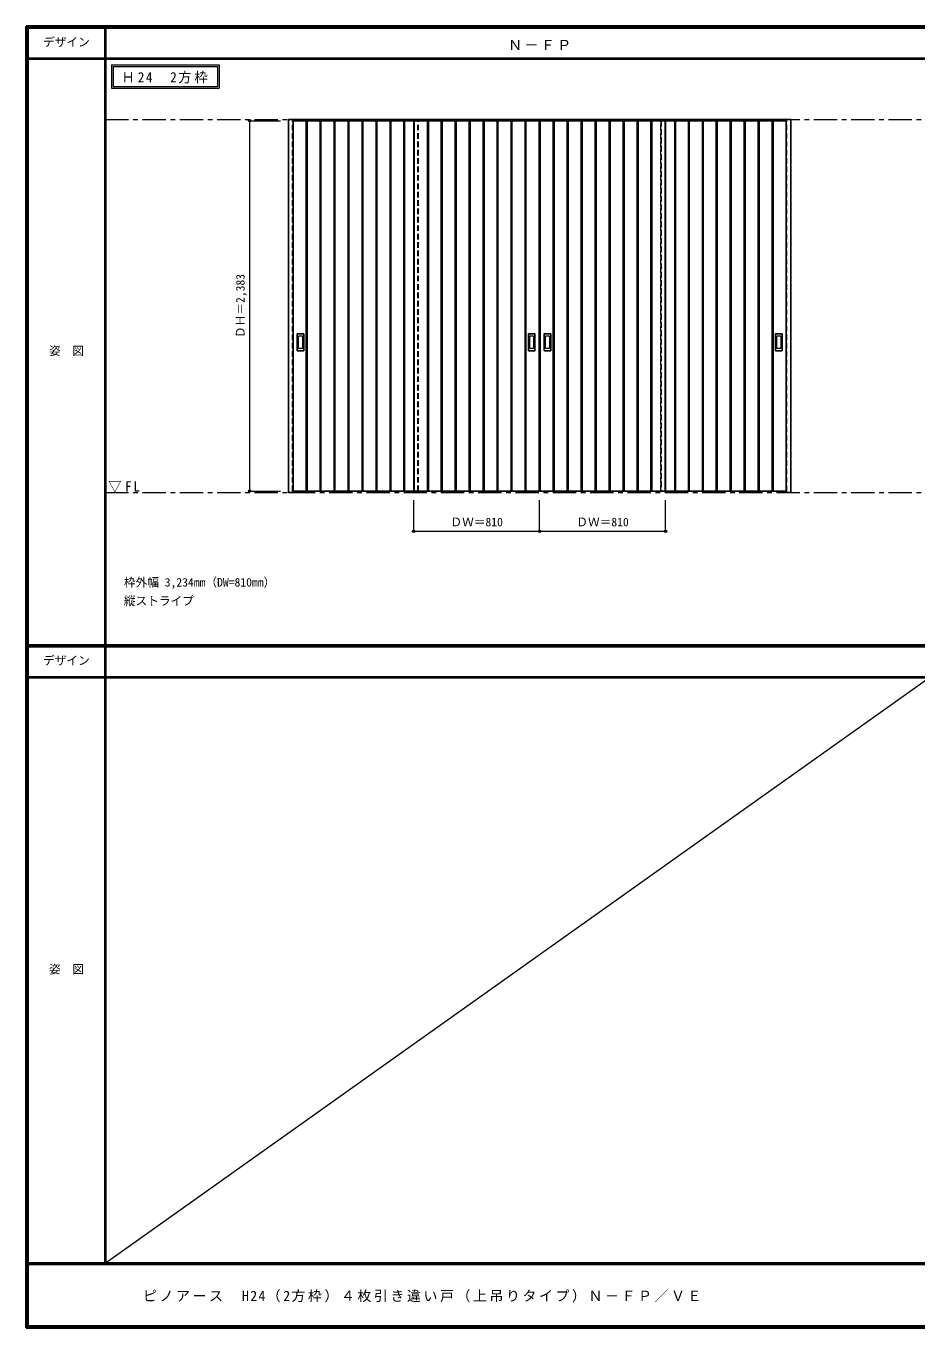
# Model space of a CAD drawing. Units: millimetres, scale not verified. Extents: x -6000 to 5700, y -4307 to 4260.
# Drawn here: x -6000 to -267, y -4205 to 4175 of the extents above; entities that cross this region are included whole.
import ezdxf
from ezdxf.enums import TextEntityAlignment as Align

# ---------------------------------------------------------------- set-up
doc = ezdxf.new("R2010")
doc.units = ezdxf.units.MM
doc.header["$LTSCALE"] = 30
doc.header["$PDMODE"] = 32
doc.header["$PDSIZE"] = 15
doc.linetypes.add('CHAIN1', pattern=[8, 5, -1, 1, -1])
doc.linetypes.add('DASHED1', pattern=[1.8, 1.2, -0.6])
for name, color, linetype, lineweight in [('0-1_通り芯', 7, 'CHAIN1', 18), ('0-2_扉', 3, 'Continuous', 25), ('0-3_仕上げ', 7, 'Continuous', 18), ('0-4_枠', 3, 'Continuous', 25), ('0-6_引手', 7, 'Continuous', 18), ('0-A_文字', 7, 'Continuous', 18), ('0-B_寸法', 7, 'Continuous', 9), ('F-0_補助線', 7, 'Continuous', 18), ('F-1_枠', 6, 'Continuous', 40)]:
    doc.layers.add(name, color=color, linetype=linetype, lineweight=lineweight)
doc.layers.add('F-A_文字', color=7, linetype='Continuous')
doc.styles.add('ＭＳ ゴシック', font='')
doc.styles.get('ＭＳ ゴシック').set_extended_font_data('MS Gothic')

msp = doc.modelspace()

# ---------------------------------------------------------------- linework, layer by layer
at = {"layer": '0-1_通り芯'}
for p, q in [((-5490, 3573), (5690, 3573)), ((-5490, 1173), (5690, 1173))]:
    msp.add_line(p, q, dxfattribs=at)
at = {"layer": '0-2_扉', "color": 4, "linetype": 'DASHED1', "lineweight": 9}
for p, q in [((-4282, 3565), (-4285, 3565)), ((-4285, 1182), (-4285, 3565)), ((-3475, 1182), (-3475, 3565)), ((-1915, 1182), (-1915, 3565)), ((-4282, 1182), (-4285, 1182)), ((-1108, 1182), (-1105, 1182)), ((-1108, 1173), (-1105, 1173))]:
    msp.add_line(p, q, dxfattribs=at)
at = {"layer": '0-2_扉'}
for p, q in [((-4282, 3565), (-2695, 3565)), ((-2695, 1182), (-2695, 3565)), ((-1108, 3565), (-2695, 3565)), ((-1885, 1182), (-1885, 3565)), ((-1885, 1182), (-1885, 3565)), ((-4282, 1182), (-2695, 1182)), ((-1108, 1182), (-2695, 1182))]:
    msp.add_line(p, q, dxfattribs=at)
at = {"layer": '0-2_扉', "color": 4, "linetype": 'DASHED1', "lineweight": 9}
msp.add_lwpolyline([(-1105, 1182), (-1105, 3565), (-1108, 3565)], dxfattribs=at)
at = {"layer": '0-3_仕上げ', "color": 3, "lineweight": 25}
for p, q in [((-4197, 3565), (-4197, 1182)), ((-4192, 3565), (-4192, 1182)), ((-4107, 3565), (-4107, 1182)), ((-4102, 3565), (-4102, 1182)), ((-4017, 3565), (-4017, 1182)), ((-4012, 3565), (-4012, 1182)), ((-3927, 3565), (-3927, 1182)), ((-3922, 3565), (-3922, 1182)), ((-3837, 3565), (-3837, 1182)), ((-3832, 3565), (-3832, 1182)), ((-3747, 1182), (-3747, 3565)), ((-3742, 1182), (-3742, 3565)), ((-3657, 1182), (-3657, 3565)), ((-3652, 1182), (-3652, 3565)), ((-3569, 1182), (-3569, 3565)), ((-3564, 1182), (-3564, 3565)), ((-3505, 1182), (-3505, 3565)), ((-3502, 1182), (-3502, 3565)), ((-3416, 1182), (-3416, 3565)), ((-3411, 1182), (-3411, 3565)), ((-3328, 1182), (-3328, 3565)), ((-3323, 1182), (-3323, 3565)), ((-3238, 1182), (-3238, 3565)), ((-3233, 1182), (-3233, 3565)), ((-3148, 3565), (-3148, 1182)), ((-3143, 3565), (-3143, 1182)), ((-3058, 3565), (-3058, 1182)), ((-3053, 3565), (-3053, 1182)), ((-2968, 3565), (-2968, 1182)), ((-2963, 3565), (-2963, 1182)), ((-2878, 3565), (-2878, 1182)), ((-2873, 3565), (-2873, 1182)), ((-2788, 3565), (-2788, 1182)), ((-2783, 3565), (-2783, 1182)), ((-2698, 1182), (-2698, 3565)), ((-2692, 1182), (-2692, 3565)), ((-2607, 3565), (-2607, 1182)), ((-2602, 3565), (-2602, 1182)), ((-2517, 3565), (-2517, 1182)), ((-2512, 3565), (-2512, 1182)), ((-2427, 3565), (-2427, 1182)), ((-2422, 3565), (-2422, 1182)), ((-2337, 3565), (-2337, 1182)), ((-2332, 3565), (-2332, 1182)), ((-2247, 3565), (-2247, 1182)), ((-2242, 3565), (-2242, 1182)), ((-2157, 1182), (-2157, 3565)), ((-2152, 1182), (-2152, 3565)), ((-2067, 1182), (-2067, 3565)), ((-2062, 1182), (-2062, 3565)), ((-1979, 1182), (-1979, 3565)), ((-1974, 1182), (-1974, 3565)), ((-1888, 1182), (-1888, 3565)), ((-1888, 1182), (-1888, 3565)), ((-1826, 1182), (-1826, 3565)), ((-1821, 1182), (-1821, 3565)), ((-1738, 1182), (-1738, 3565)), ((-1733, 1182), (-1733, 3565)), ((-1648, 1182), (-1648, 3565)), ((-1643, 1182), (-1643, 3565)), ((-1558, 3565), (-1558, 1182)), ((-1553, 3565), (-1553, 1182)), ((-1468, 3565), (-1468, 1182)), ((-1463, 3565), (-1463, 1182)), ((-1378, 3565), (-1378, 1182)), ((-1373, 3565), (-1373, 1182)), ((-1288, 3565), (-1288, 1182)), ((-1283, 3565), (-1283, 1182)), ((-1198, 3565), (-1198, 1182)), ((-1193, 3565), (-1193, 1182))]:
    msp.add_line(p, q, dxfattribs=at)
at = {"layer": '0-3_仕上げ', "color": 3, "linetype": 'DASHED1', "lineweight": 25}
for p, q in [((-3478, 1182), (-3478, 3565)), ((-1912, 3565), (-1912, 1182))]:
    msp.add_line(p, q, dxfattribs=at)
at = {"layer": '0-4_枠'}
for p, q in [((-4312, 3573), (-1078, 3573)), ((-4312, 1173), (-4312, 3573)), ((-4282, 1173), (-4282, 3573)), ((-1108, 1173), (-1108, 3573)), ((-1078, 1173), (-1078, 3573)), ((-4282, 1173), (-4312, 1173)), ((-1078, 1173), (-1108, 1173))]:
    msp.add_line(p, q, dxfattribs=at)
at = {"layer": '0-6_引手', "color": 3, "lineweight": 25}
for p, q in [((-4255, 2086), (-4255, 2193)), ((-4214.5, 2194.5), (-4253.5, 2194.5)), ((-4213, 2193), (-4213, 2086)), ((-2767, 2086), (-2767, 2193)), ((-2726.5, 2194.5), (-2765.5, 2194.5)), ((-2725, 2193), (-2725, 2086)), ((-2665, 2086), (-2665, 2193)), ((-2624.5, 2194.5), (-2663.5, 2194.5)), ((-2623, 2193), (-2623, 2086)), ((-1177, 2086), (-1177, 2193)), ((-1136.5, 2194.5), (-1175.5, 2194.5)), ((-1135, 2193), (-1135, 2086)), ((-4214.5, 2084.5), (-4253.5, 2084.5)), ((-2726.5, 2084.5), (-2765.5, 2084.5)), ((-2624.5, 2084.5), (-2663.5, 2084.5)), ((-1136.5, 2084.5), (-1175.5, 2084.5))]:
    msp.add_line(p, q, dxfattribs=at)
at = {"layer": '0-6_引手'}
for p, q in [((-4246.5, 2102), (-4246.5, 2177)), ((-4223, 2178.5), (-4245, 2178.5)), ((-4223, 2100.5), (-4245, 2100.5)), ((-4221.5, 2177), (-4221.5, 2102)), ((-2758.5, 2102), (-2758.5, 2177)), ((-2735, 2178.5), (-2757, 2178.5)), ((-2735, 2100.5), (-2757, 2100.5)), ((-2733.5, 2177), (-2733.5, 2102)), ((-2656.5, 2102), (-2656.5, 2177)), ((-2633, 2178.5), (-2655, 2178.5)), ((-2633, 2100.5), (-2655, 2100.5)), ((-2631.5, 2177), (-2631.5, 2102)), ((-1168.5, 2102), (-1168.5, 2177)), ((-1145, 2178.5), (-1167, 2178.5)), ((-1145, 2100.5), (-1167, 2100.5)), ((-1143.5, 2177), (-1143.5, 2102))]:
    msp.add_line(p, q, dxfattribs=at)
at = {"layer": '0-6_引手', "color": 3, "lineweight": 25}
for centre, start, end in [((-4253.5, 2193), 90, 180), ((-4214.5, 2193), 0, 90), ((-2765.5, 2193), 90, 180), ((-2726.5, 2193), 0, 90), ((-2663.5, 2193), 90, 180), ((-2624.5, 2193), 0, 90), ((-1175.5, 2193), 90, 180), ((-1136.5, 2193), 0, 90), ((-4253.5, 2086), 180, 270), ((-4214.5, 2086), 270, 0), ((-2765.5, 2086), 180, 270), ((-2726.5, 2086), 270, 0), ((-2663.5, 2086), 180, 270), ((-2624.5, 2086), 270, 0), ((-1175.5, 2086), 180, 270), ((-1136.5, 2086), 270, 0)]:
    msp.add_arc(centre, 1.5, start, end, dxfattribs=at)
at = {"layer": '0-6_引手'}
for centre, start, end in [((-4245, 2177), 90, 180), ((-4245, 2102), 180, 270), ((-4223, 2177), 0, 90), ((-4223, 2102), 270, 0), ((-2757, 2177), 90, 180), ((-2757, 2102), 180, 270), ((-2735, 2177), 0, 90), ((-2735, 2102), 270, 0), ((-2655, 2177), 90, 180), ((-2655, 2102), 180, 270), ((-2633, 2177), 0, 90), ((-2633, 2102), 270, 0), ((-1167, 2177), 90, 180), ((-1167, 2102), 180, 270), ((-1145, 2177), 0, 90), ((-1145, 2102), 270, 0)]:
    msp.add_arc(centre, 1.5, start, end, dxfattribs=at)
at = {"layer": '0-A_文字'}
for p, q in [((-5450, 3925), (-5450, 3775)), ((-5440, 3915), (-5440, 3785)), ((-5440, 3915), (-4767.38, 3915)), ((-4767.38, 3915), (-4767.38, 3785)), ((-5450, 3775), (-4757.38, 3775)), ((-5440, 3785), (-4767.38, 3785))]:
    msp.add_line(p, q, dxfattribs=at)
msp.add_lwpolyline([(-5450, 3925), (-4757.38, 3925), (-4757.38, 3775)], dxfattribs=at)
at = {"layer": '0-B_寸法', "color": 4}
for p, q in [((-4562, 3565), (-4362, 3565)), ((-4562, 3565), (-4562, 1182)), ((-4562, 1182), (-4362, 1182)), ((-3505, 923.5), (-3505, 1123.5)), ((-2695, 923.5), (-2695, 1123.5)), ((-1885, 923.5), (-1885, 1123.5)), ((-3505, 923.5), (-1885, 923.5))]:
    msp.add_line(p, q, dxfattribs=at)
at = {"layer": '0-B_寸法'}
for p in [(-4562, 3565), (-4562, 1182), (-3505, 923.5), (-2695, 923.5), (-1885, 923.5)]:
    msp.add_point(p, dxfattribs=at)
at = {"layer": 'F-0_補助線'}
msp.add_line((100, 184.5), (-5490, -3790), dxfattribs=at)
at = {"layer": 'F-1_枠'}
for p, q in [((-6000, 4175), (5700, 4175)), ((-6000, 4175), (-6000, -4205)), ((-6000, 4170), (5700, 4170)), ((-6000, 4165), (5700, 4165)), ((-5995, 4175), (-5995, -4205)), ((-5990, 4175), (-5990, -4205)), ((-5490, 4175), (-5490, -3790)), ((-6000, 3965), (5700, 3965)), ((-6000, 190.5), (5700, 190.5)), ((-6000, 187.5), (5700, 187.5)), ((-6000, 184.5), (5700, 184.5)), ((-6000, -15.5), (5700, -15.5)), ((5700, -3790), (-6000, -3790)), ((5700, -3795), (-6000, -3795)), ((5700, -4195), (-6000, -4195)), ((5700, -4200), (-6000, -4200)), ((5700, -4205), (-6000, -4205))]:
    msp.add_line(p, q, dxfattribs=at)

# ---------------------------------------------------------------- texts
at = {"layer": '0-A_文字', "style": 'ＭＳ ゴシック'}
for s, p in [('枠外幅 3,234mm（DW=810mm）', (-5370, 550.5)), ('縦ストライプ', (-5370, 430.5))]:
    msp.add_text(s, height=54.99, dxfattribs=at).set_placement(p, align=Align.BOTTOM_LEFT)
at = {"layer": '0-A_文字', "char_height": 65.98, "attachment_point": 7, "style": 'ＭＳ ゴシック'}
for s, insert in [('\\T1.17;Ｎ－ＦＰ', (-2897.5, 4020)), ('\\T1.22;\\W0.95;Ｈ24\u30002方枠', (-5385.34, 3805)), ('\\T1.26;\\W0.95;▽FL', (-5471.25, 1173))]:
    msp.add_mtext(s, dxfattribs=dict(at, insert=insert))
at = {"layer": '0-B_寸法', "style": 'ＭＳ ゴシック'}
msp.add_text('ＤＨ＝2,383', height=54.99, rotation=90, dxfattribs=at).set_placement((-4577, 2167.25), align=Align.BOTTOM_LEFT)
for p in [(-3268.75, 938.5), (-2458.75, 938.5)]:
    msp.add_text('ＤＷ＝810', height=54.99, dxfattribs=at).set_placement(p, align=Align.BOTTOM_LEFT)
at = {"layer": 'F-A_文字', "style": 'ＭＳ ゴシック'}
for s, p in [('デザイン', (-5890, 4027.5)), ('姿\u3000図', (-5852.5, 2040.25)), ('デザイン', (-5890, 47)), ('姿\u3000図', (-5852.5, -1940.25))]:
    msp.add_text(s, height=54.99, dxfattribs=at).set_placement(p, align=Align.BOTTOM_LEFT)
at = {"layer": 'F-A_文字', "insert": (-5247.55, -4040), "char_height": 65.98, "attachment_point": 7, "style": 'ＭＳ ゴシック'}
msp.add_mtext('\\T1.18;ピノアース\u3000H24（2方枠）４枚引き違い戸（上吊りタイプ）Ｎ－ＦＰ／ＶＥ', dxfattribs=at)

doc.saveas('drawing.dxf')
